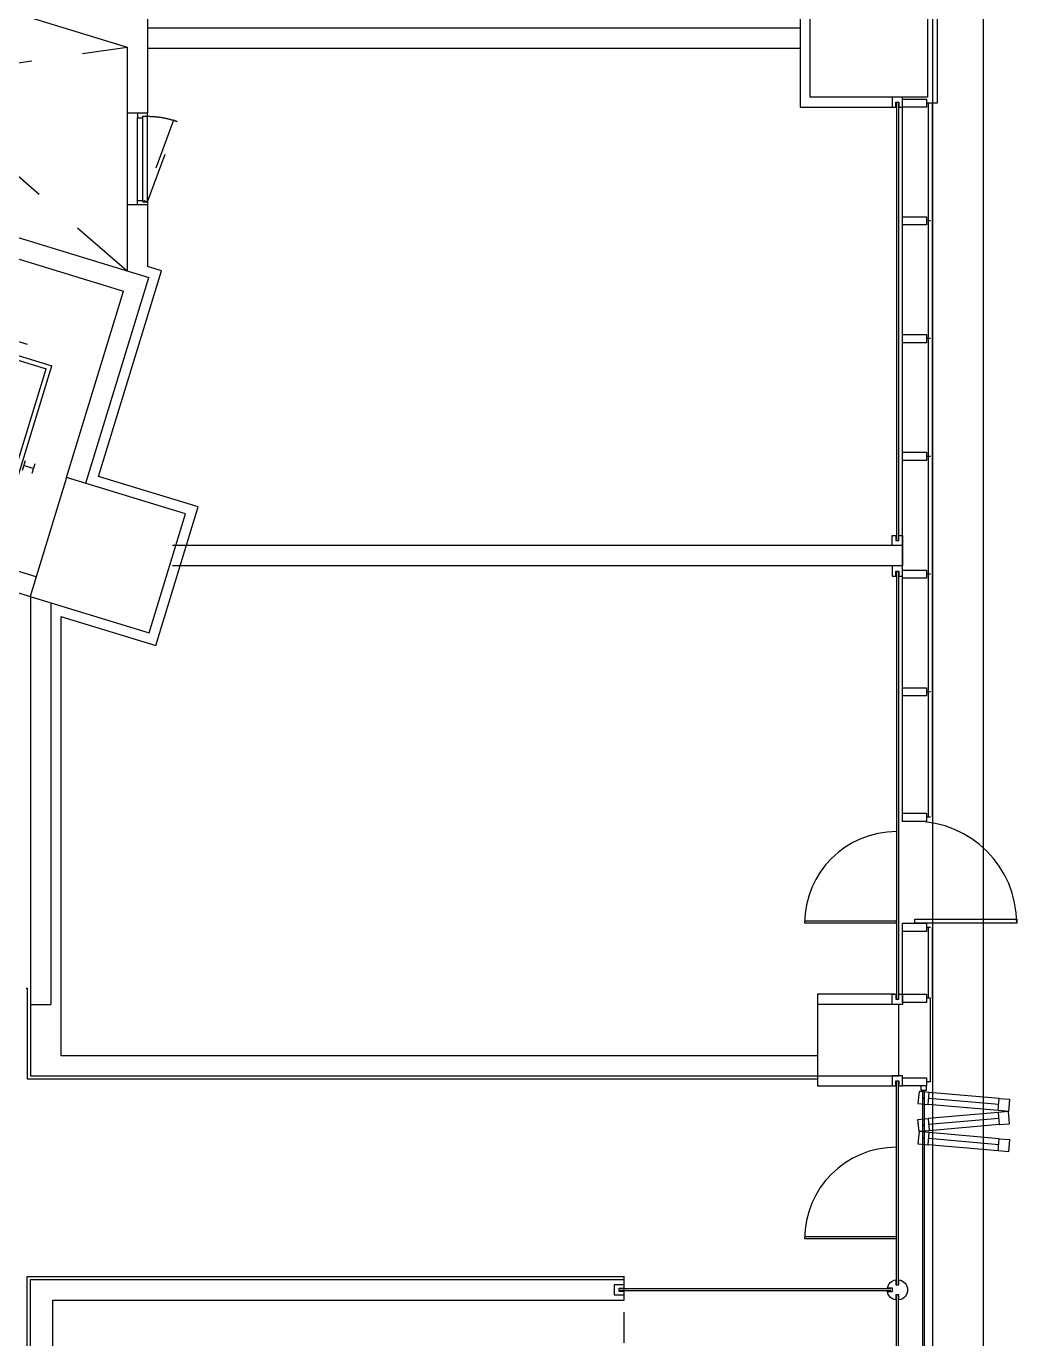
# Model space of a CAD drawing. Header units: millimetres. Extents: x -7616 to 421613, y 91067 to 341353.
# Drawn here: x 192457 to 202172, y 210288 to 223162 of the extents above; entities that cross this region are included whole.
import ezdxf

# ---------------------------------------------------------------- set-up
doc = ezdxf.new("R2010")
doc.units = ezdxf.units.MM
doc.header["$LTSCALE"] = 500
doc.header["$MEASUREMENT"] = 0
for name, pattern in [('H0', [0.3, 0.2, -0.1]), ('HIDDEN', [2, 1, -1]), ('HOON1', [3, 2, -1])]:
    doc.linetypes.add(name, pattern=pattern)
doc.layers.add('e-plan', color=9, linetype='CONTINUOUS')

# ---------------------------------------------------------------- blocks, each defined once
blk = doc.blocks.new('A$C7F1D75F0')
at = {"layer": 'e-plan'}
for p, q in [((0, 1150), (899, 1150)), ((0, 1150), (0, 1130)), ((0, 1130), (899, 1130)), ((899, 1150), (899, 1130))]:
    blk.add_line(p, q, dxfattribs=at)
blk.add_arc((0, 1150), 900, 270.0001, 0, dxfattribs=at)
blk = doc.blocks.new('1F 기둥 140514')
at = {"layer": 'e-plan', "ltscale": 0.5}
blk.add_lwpolyline([(254254, 82800), (255054, 82800), (255054, 83500), (254254, 83500)], close=True, dxfattribs=at)
blk = doc.blocks.new('A$C633402C3')
at = {"layer": 'e-plan'}
blk.add_lwpolyline([(128055, 188592), (128055, 58757), (128555, 58751), (128555, 188576)], dxfattribs=at)
blk = doc.blocks.new('1~2F TC-140305')
at = {"layer": 'e-plan', "ltscale": 0.5}
blk.add_lwpolyline([(-214790, -34700), (-213640, -34700), (-213640, -35850), (-214790, -35850)], close=True, dxfattribs=at)
blk.add_lwpolyline([(-220919, -39938), (-222086, -39581), (-222442, -40748), (-221276, -41104), (-220919, -39938)], dxfattribs=at)
blk = doc.blocks.new('1F 코어')
at = {"layer": 'e-plan'}
blk.add_blockref('1~2F TC-140305', (0, 0), dxfattribs=at)
blk = doc.blocks.new('A$C1B455614')
at = {"layer": 'e-plan'}
for p, q in [((-946, 970), (-1046, 970)), ((-996, 870), (-996, 970)), ((-2009, 845), (-2009, -845)), ((-64, 845), (-2009, 845)), ((-264, 800), (-1964, 800)), ((-1964, 800), (-1964, -800)), ((-946, 870), (-1046, 870)), ((-264, 800), (-264, 460)), ((-64, 845), (-64, -845)), ((-2142, 553), (-2142, -553)), ((-144, 520), (-264, 520)), ((-144, 520), (-144, 460)), ((-2117, 450), (-2167, 450)), ((-2167, 400), (-2167, 350)), ((-2117, 400), (-2167, 400)), ((-2117, 400), (-2117, 350)), ((-144, 460), (-264, 460)), ((-84, 510), (-124, 510)), ((-124, 510), (-124, -510)), ((-84, 510), (-84, -510)), ((-2067, 375), (-2217, 375)), ((-2217, 375), (-2217, -375)), ((-2117, 350), (-2167, 350)), ((-2067, 375), (-2067, -375)), ((0, 0), (-40, 0)), ((-84, 0, 0), (-124, 0, 0)), ((-84, 0), (-124, 0)), ((0, 0, 0), (-40, 0, 0)), ((-2067, -375), (-2217, -375)), ((-2117, -350), (-2167, -350)), ((-2167, -350), (-2167, -400)), ((-2117, -350), (-2117, -400)), ((-2117, -400), (-2167, -400)), ((-2117, -450), (-2167, -450)), ((-144, -460), (-264, -460)), ((-144, -460, 0), (-264, -460, 0)), ((-264, -460), (-264, -800)), ((-144, -460), (-144, -520)), ((-144, -460, 0), (-144, -520, 0)), ((-84, -510), (-124, -510)), ((-84, -510, 0), (-124, -510, 0)), ((-144, -520), (-264, -520)), ((-144, -520, 0), (-264, -520, 0)), ((-64, -845), (-2009, -845)), ((-264, -800), (-1964, -800)), ((-946, -870), (-1046, -870)), ((-996, -870), (-996, -970)), ((-946, -970), (-1046, -970))]:
    blk.add_line(p, q, dxfattribs=at)
blk.add_lwpolyline([(-40, -510), (-40, 510), (0, 510), (0, -510)], close=True, dxfattribs=at)
blk = doc.blocks.new('A$C6B9375F1')
at = {"layer": 'e-plan'}
blk.add_lwpolyline([(-30, 195), (-30, 155), (10, 155), (10, -80), (-70, -80), (-70, 155), (-30, 155)], dxfattribs=at)
blk = doc.blocks.new('A$C51985859')
at = {"layer": 'e-plan'}
blk.add_lwpolyline([(0, 0), (0, 40), (1000, 40), (1000, 0)], close=True, dxfattribs=at)
blk.add_arc((0, 0), 1000, 360, 90, dxfattribs=at)
blk = doc.blocks.new('A$C4EB37CB7')
at = {"layer": 'e-plan'}
for p, q in [((174, 730), (-5, 64)), ((231, 715), (53, 48)), ((289, 699), (111, 33))]:
    blk.add_line(p, q, dxfattribs=at)
for points in [[(199, 827), (315, 796), (289, 699), (174, 730), (199, 827)], [(-31, -33), (85, -64), (111, 33), (-5, 64), (-31, -33)]]:
    blk.add_lwpolyline(points, dxfattribs=at)
blk.add_circle((40, 0), 5, dxfattribs=at)
blk = doc.blocks.new('fasd900-100')
at = {"layer": 'e-plan'}
for p, q in [((30, 0), (870, 0)), ((45, -45), (855, -45)), ((45, -100), (855, -100))]:
    blk.add_line(p, q, dxfattribs=at)
at = {"layer": 'e-plan', "linetype": 'HIDDEN'}
blk.add_lwpolyline([(818, 291), (831, 253), (44, -37), (30, 0), (818, 291)], dxfattribs=at)
at = {"layer": 'e-plan'}
for points in [[(0, 0), (0, -100), (30, -100), (30, -100), (45, -100), (45, -45), (30, -45), (30, 0)], [(900, 0), (900, -100), (870, -100), (870, -100), (855, -100), (855, -45), (870, -45), (870, 0)]]:
    blk.add_lwpolyline(points, close=True, dxfattribs=at)
at = {"layer": 'e-plan', "linetype": 'HIDDEN'}
blk.add_arc((30, 0), 840, 0, 20.2667, dxfattribs=at)

msp = doc.modelspace()

# ---------------------------------------------------------------- linework, layer by layer
at = {"layer": 'e-plan'}
for p, q in [((189568, 224143), (193447, 222957)), ((193647, 223605), (193647, 222309)), ((200047, 223143), (193647, 223143)), ((193447, 222957), (193447, 222309)), ((200047, 222943), (193647, 222943)), ((201052, 215443), (201052, 222368)), ((201307, 215403), (201307, 222408)), ((201347, 215403), (201347, 222408)), ((188553, 222258), (193659, 220697)), ((193447, 222309), (193447, 221409)), ((188494, 222067), (193410, 220564)), ((193447, 221409), (193447, 220762)), ((193647, 221409), (193647, 220805)), ((193042, 218679), (193659, 220697)), ((192851, 218737), (193410, 220564)), ((201052, 218068), (193892, 218068)), ((201052, 218068), (201052, 217868)), ((201052, 217868), (193892, 217868)), ((192497, 217570), (192497, 213568)), ((192697, 217509), (192697, 213568)), ((192797, 217374), (192797, 213068)), ((201052, 213668), (201052, 214283)), ((201307, 213628), (201307, 214323)), ((201347, 213628), (201347, 214323)), ((192457, 213728), (192467, 213728)), ((192467, 213728), (192467, 212838)), ((201327, 212808), (201327, 213628)), ((192497, 213568), (192497, 212868)), ((192797, 213068), (200217, 213068)), ((192467, 212838), (200217, 212838)), ((192497, 212868), (200217, 212868)), ((201252, 209998), (201252, 212728)), ((201267, 209998), (201267, 212728)), ((192467, 210898), (198323, 210898)), ((192467, 209148), (192467, 210898)), ((198323, 210868), (198323, 210898)), ((192497, 209118), (192497, 210868)), ((192497, 210868), (198323, 210868)), ((200938, 210777), (198273, 210777)), ((200938, 210757), (198273, 210757)), ((192717, 204233), (192717, 210668)), ((192717, 210668), (198323, 210668)), ((200992, 203218), (200992, 210719)), ((201012, 203218), (201012, 210719))]:
    msp.add_line(p, q, dxfattribs=at)
at = {"layer": 'e-plan', "ltscale": 0.5}
for p, q in [((193647, 222309), (193447, 222309)), ((193647, 221409), (193447, 221409)), ((192497, 213568), (192697, 213568))]:
    msp.add_line(p, q, dxfattribs=at)
at = {"layer": 'e-plan', "linetype": 'HOON1', "ltscale": 0.3}
msp.add_line((198323, 198998), (198323, 210668), dxfattribs=at)
at = {"layer": 'e-plan', "linetype": 'HOON1'}
for points in [[(189568, 224143), (193447, 220762)], [(188553, 222258), (193447, 222957)]]:
    msp.add_lwpolyline(points, dxfattribs=at)
at = {"layer": 'e-plan', "ltscale": 0.5}
for points in [[(200972, 223718), (200047, 223718), (200047, 222368), (200972, 222368)], [(201292, 223678), (201392, 223678), (201392, 222408), (201292, 222408)]]:
    msp.add_lwpolyline(points, dxfattribs=at)
at = {"layer": 'e-plan'}
for points in [[(201017, 222468), (201017, 222468), (200987, 222468), (200987, 222468), (200952, 222468), (200952, 222368), (200987, 222368), (200987, 222418), (201017, 222418), (201017, 222368), (201052, 222368), (201052, 222468)], [(201017, 218068), (201017, 218068), (200987, 218068), (200987, 218068), (200952, 218068), (200952, 218168), (200987, 218168), (200987, 218118), (201017, 218118), (201017, 218168), (201052, 218168), (201052, 218068)], [(201017, 217868), (201017, 217868), (200987, 217868), (200987, 217868), (200952, 217868), (200952, 217768), (200987, 217768), (200987, 217818), (201017, 217818), (201017, 217768), (201052, 217768), (201052, 217868)], [(201017, 213568), (201017, 213568), (200987, 213568), (200987, 213568), (200952, 213568), (200952, 213668), (200987, 213668), (200987, 213618), (201017, 213618), (201017, 213668), (201052, 213668), (201052, 213568)], [(201017, 212868), (201017, 212868), (200987, 212868), (200987, 212868), (200952, 212868), (200952, 212768), (200987, 212768), (200987, 212818), (201017, 212818), (201017, 212768), (201052, 212768), (201052, 212868)], [(201232, 212768), (201232, 212728), (201287, 212728), (201287, 212768)], [(198223, 210783), (198223, 210783), (198223, 210753), (198223, 210753), (198223, 210718), (198323, 210718), (198323, 210753), (198273, 210753), (198273, 210783), (198323, 210783), (198323, 210818), (198223, 210818)]]:
    msp.add_lwpolyline(points, close=True, dxfattribs=at)
for points in [[(200992, 222418), (200992, 218118)], [(201012, 222418), (201012, 218118)], [(192797, 217374), (193728, 217089), (194143, 218447), (193167, 218745), (193784, 220763), (193647, 220805)], [(192553, 217762), (191881, 217967), (191823, 217776), (192552, 217553)], [(200992, 217818), (200992, 213618)], [(201012, 217818), (201012, 213618)], [(200972, 213668), (200217, 213668), (200217, 213568)], [(200217, 212868), (200217, 212768), (200972, 212768)], [(200992, 210816), (200992, 212818)], [(201012, 210816), (201012, 212818)], [(198323, 210668), (198323, 210868)]]:
    msp.add_lwpolyline(points, dxfattribs=at)
msp.add_lwpolyline([(200903, 210753), (200953, 210753), (200953, 210783), (200903, 210783, -0.328529), (200987, 210866), (200987, 210816), (201017, 210816), (201017, 210866, -0.859562), (201017, 210669), (201017, 210719), (200987, 210719), (200987, 210669, -0.328622)], format="xyb", close=True, dxfattribs=at)

# ---------------------------------------------------------------- block references
at = {"layer": 'e-plan', "linetype": 'H0'}
msp.add_blockref('A$C633402C3', (73291, 91433), dxfattribs=at)
at = {"layer": 'e-plan'}
for name, p in [('1F 코어', (414937, 258318)), ('1F 기둥 140514', (-54037, 130068)), ('A$C51985859', (201172, 214363))]:
    msp.add_blockref(name, p, dxfattribs=at)
for name, p, rotation in [('A$C6B9375F1', (201132, 222378), 270), ('A$C6B9375F1', (201132, 221223), 270), ('A$C6B9375F1', (201132, 220068), 270), ('A$C6B9375F1', (201132, 218913), 270), ('A$C6B9375F1', (201132, 217758), 270), ('A$C6B9375F1', (201132, 216603), 270), ('A$C6B9375F1', (201132, 215373), 270), ('A$C7F1D75F0', (200992, 215513), 180), ('A$C6B9375F1', (201132, 214293), 270), ('A$C6B9375F1', (201132, 213598), 270), ('A$C6B9375F1', (201132, 212778), 270), ('A$C4EB37CB7', (201252, 212689), 280), ('A$C4EB37CB7', (201252, 212295), 280), ('A$C7F1D75F0', (200992, 212417), 180)]:
    msp.add_blockref(name, p, dxfattribs=dict(at, rotation=rotation))
at = {"layer": 'e-plan', "xscale": -1}
for name, p, rotation in [('fasd900-100', (193647, 221409), 270), ('A$C1B455614', (191312, 218157), 73.00001245158478), ('A$C4EB37CB7', (201252, 212345), 260)]:
    msp.add_blockref(name, p, dxfattribs=dict(at, rotation=rotation))

doc.saveas('drawing.dxf')
